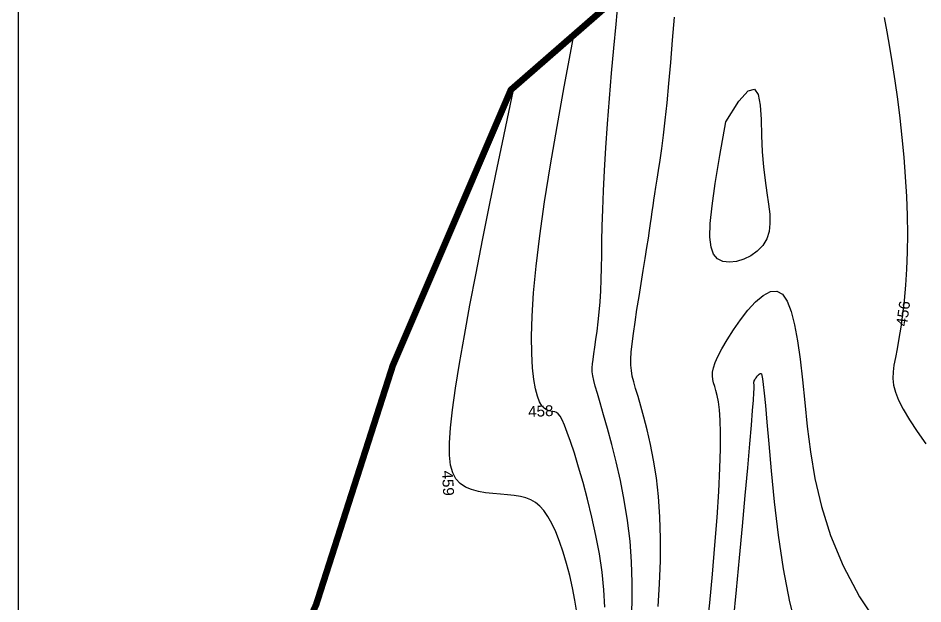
# Model space of a CAD drawing. Header units: metres. Extents: x 218545 to 227455, y 1543467 to 1556082.
# Drawn here: x 219000.1 to 219415.8, y 1550407.6 to 1550677 of the extents above; entities that cross this region are included whole.
import ezdxf

# ---------------------------------------------------------------- set-up
doc = ezdxf.new("R2010")
doc.units = ezdxf.units.M
doc.header["$MEASUREMENT"] = 0
for name, color, linetype in [('2 M CONTOUR', 33, 'Continuous'), ('GRID', 250, 'Continuous'), ('SATGE-2', 160, 'Continuous')]:
    doc.layers.add(name, color=color, linetype=linetype)
doc.layers.add('BO', color=7, linetype='Continuous', lineweight=30)
doc.styles.get("Standard").update_dxf_attribs({"font": 'arial.ttf'})

msp = doc.modelspace()

# ---------------------------------------------------------------- linework, layer by layer
at = {"layer": '2 M CONTOUR'}
for points in [[(219281.83306, 1550399.12532), (219282.22746, 1550408.14428), (219282.29422, 1550417.44965), (219281.99032, 1550426.93385), (219281.27277, 1550436.48932), (219280.12215, 1550446.00345), (219278.6134, 1550455.34363), (219276.84508, 1550464.37222), (219274.91571, 1550472.95159), (219272.92386, 1550480.94409), (219270.96804, 1550488.2121), (219269.14682, 1550494.61798), (219267.55872, 1550500.02409), (219266.2812, 1550504.35003), (219265.30737, 1550507.74435), (219264.60922, 1550510.41284), (219264.15878, 1550512.56126), (219263.92805, 1550514.39541), (219263.88904, 1550516.12107), (219264.01376, 1550517.94401), (219264.27422, 1550520.07003), (219264.64236, 1550522.66362), (219265.08984, 1550525.72418), (219265.58822, 1550529.20983), (219266.10909, 1550533.0787), (219266.62403, 1550537.28889), (219267.10462, 1550541.79854), (219267.52243, 1550546.56576), (219267.84905, 1550551.54866), (219268.06721, 1550556.73031), (219268.20425, 1550562.1935), (219268.29868, 1550568.04595), (219268.38901, 1550574.39539), (219268.51373, 1550581.34954), (219268.71136, 1550589.01615), (219269.02039, 1550597.50292), (219269.47932, 1550606.91759), (219270.11424, 1550617.30001), (219270.90145, 1550628.41847), (219271.80484, 1550639.97341), (219272.7883, 1550651.66524), (219273.81571, 1550663.1944), (219274.85096, 1550674.26129), (219275.85793, 1550684.56635)], [(219294.21568, 1550406.4447), (219294.88285, 1550416.9192), (219295.26791, 1550427.42569), (219295.33129, 1550437.74458), (219295.03347, 1550447.65626), (219294.35448, 1550456.97446), (219293.35275, 1550465.64618), (219292.10628, 1550473.65173), (219290.6931, 1550480.97146), (219289.19122, 1550487.58567), (219287.67864, 1550493.47471), (219286.23339, 1550498.61888), (219284.93348, 1550502.99852), (219283.84349, 1550506.63129), (219282.97422, 1550509.6842), (219282.32306, 1550512.36161), (219281.88738, 1550514.86788), (219281.66455, 1550517.40736), (219281.65196, 1550520.1844), (219281.84697, 1550523.40336), (219282.24696, 1550527.26859), (219282.84252, 1550531.91696), (219283.59713, 1550537.21544), (219284.46747, 1550542.9635), (219285.41025, 1550548.96062), (219286.38213, 1550555.00626), (219287.33983, 1550560.89992), (219288.24001, 1550566.44106), (219289.03939, 1550571.42915), (219289.7065, 1550575.71983), (219290.25736, 1550579.39325), (219290.71985, 1550582.58575), (219291.12182, 1550585.43363), (219291.49117, 1550588.07321), (219291.85575, 1550590.64081), (219292.24344, 1550593.27274), (219292.68211, 1550596.10533), (219293.19358, 1550599.26641), (219293.77542, 1550602.84993), (219294.41915, 1550606.94136), (219295.11626, 1550611.62617), (219295.85829, 1550616.98984), (219296.63675, 1550623.11784), (219297.44313, 1550630.09563), (219298.26897, 1550638.00869), (219299.10778, 1550646.89012), (219299.96113, 1550656.56349), (219300.8326, 1550666.80002), (219301.72574, 1550677.3709)], [(219398.05108, 1550677.22671), (219399.2477, 1550670.71956), (219400.47442, 1550663.66311), (219401.70484, 1550656.10764), (219402.91256, 1550648.10343), (219404.07145, 1550639.70796), (219405.15652, 1550631.00742), (219406.14306, 1550622.09521), (219407.00637, 1550613.06473), (219407.72173, 1550604.00937), (219408.26443, 1550595.02253), (219408.60978, 1550586.19758), (219408.73305, 1550577.62794), (219408.61968, 1550569.3982), (219408.29557, 1550561.55782), (219407.7968, 1550554.14749), (219407.1594, 1550547.20786), (219406.41943, 1550540.77962), (219405.61294, 1550534.90345), (219404.77598, 1550529.62), (219403.94461, 1550524.96996), (219403.16455, 1550520.95817), (219402.5202, 1550517.44608), (219402.10566, 1550514.25934), (219402.015, 1550511.22358), (219402.3423, 1550508.16442), (219403.18164, 1550504.90749), (219404.62711, 1550501.27844), (219406.77279, 1550497.10289), (219409.66775, 1550492.2684), (219413.181, 1550486.91024), (219417.13655, 1550481.22563)], [(219269.71435, 1550406.182), (219269.26092, 1550414.04814), (219268.42321, 1550422.22195), (219267.18021, 1550430.63745), (219265.59835, 1550439.14143), (219263.76593, 1550447.55886), (219261.77123, 1550455.71469), (219259.70255, 1550463.43391), (219257.64817, 1550470.54147), (219255.69639, 1550476.86234), (219253.93549, 1550482.2215), (219252.43133, 1550486.49591), (219251.16001, 1550489.77058), (219250.0752, 1550492.18249), (219249.13055, 1550493.86865), (219248.27973, 1550494.96606), (219247.47641, 1550495.61171), (219246.67424, 1550495.94262), (219245.82689, 1550496.09577), (219244.89983, 1550496.20641), (219243.90569, 1550496.4028), (219242.86891, 1550496.81144), (219241.81394, 1550497.55883), (219240.76521, 1550498.77147), (219239.74717, 1550500.57587), (219238.78424, 1550503.09851), (219237.90088, 1550506.46591), (219237.12768, 1550510.80034), (219236.51984, 1550516.20723), (219236.13875, 1550522.78778), (219236.04578, 1550530.64317), (219236.30229, 1550539.87462), (219236.96966, 1550550.58331), (219238.10926, 1550562.87045), (219239.78246, 1550576.83725), (219242.01898, 1550592.48824), (219244.72192, 1550609.44142), (219247.76275, 1550627.21812), (219251.01292, 1550645.33968), (219254.34387, 1550663.32743), (219255.46379, 1550669.25422)], [(219256.79134, 1550403.81102), (219255.96282, 1550409.39778), (219254.88774, 1550415.05466), (219253.60299, 1550420.67689), (219252.14549, 1550426.15972), (219250.55213, 1550431.39839), (219248.85983, 1550436.28814), (219247.10548, 1550440.72421), (219245.326, 1550444.60184), (219243.54552, 1550447.84472), (219241.73718, 1550450.4903), (219239.86132, 1550452.60449), (219237.87832, 1550454.25319), (219235.74853, 1550455.50231), (219233.43233, 1550456.41775), (219230.89006, 1550457.0654), (219228.0821, 1550457.51118), (219224.99209, 1550457.82341), (219221.69685, 1550458.08014), (219218.2965, 1550458.36184), (219214.89113, 1550458.74897), (219211.58086, 1550459.32202), (219208.46579, 1550460.16146), (219205.64602, 1550461.34775), (219203.22168, 1550462.96137), (219201.27539, 1550465.09418), (219199.81995, 1550467.88367), (219198.85066, 1550471.4787), (219198.36286, 1550476.02813), (219198.35185, 1550481.68085), (219198.81295, 1550488.58572), (219199.74149, 1550496.89162), (219201.13279, 1550506.7474), (219202.97096, 1550518.22497), (219205.19539, 1550531.08824), (219207.73425, 1550545.02419), (219210.51574, 1550559.71975), (219213.46804, 1550574.86187), (219216.51933, 1550590.13752), (219219.5978, 1550605.23363), (219222.63163, 1550619.83717), (219225.56354, 1550633.70464), (219228.39439, 1550646.87085)], [(219316.60406, 1550395.50947), (219317.89405, 1550408.15836), (219319.12647, 1550421.3362), (219320.25503, 1550434.57565), (219321.23348, 1550447.40936), (219322.01551, 1550459.36998), (219322.55488, 1550469.99016), (219322.82011, 1550478.91385), (219322.83905, 1550486.23016), (219322.65437, 1550492.13953), (219322.30873, 1550496.84235), (219321.8448, 1550500.53906), (219321.30525, 1550503.43005), (219320.73273, 1550505.71576), (219320.16991, 1550507.59659), (219319.66403, 1550509.25892), (219319.28062, 1550510.83288), (219319.08976, 1550512.43457), (219319.16157, 1550514.18008), (219319.56612, 1550516.18552), (219320.37353, 1550518.56697), (219321.65389, 1550521.44054), (219323.47728, 1550524.9223), (219325.87999, 1550529.05585), (219328.76298, 1550533.59463), (219331.99339, 1550538.21958), (219335.43835, 1550542.61166), (219338.96501, 1550546.4518), (219342.4405, 1550549.42093), (219345.73196, 1550551.20001), (219348.70654, 1550551.46996), (219351.26337, 1550549.98846), (219353.42961, 1550546.82012), (219355.2644, 1550542.10627), (219356.82691, 1550535.98826), (219358.17628, 1550528.60741), (219359.37166, 1550520.10507), (219360.47223, 1550510.62258), (219361.53711, 1550500.30127), (219362.66545, 1550489.26637), (219364.11621, 1550477.57865), (219366.18836, 1550465.28277), (219369.18085, 1550452.4234), (219373.39263, 1550439.04519), (219379.12266, 1550425.19282), (219386.66989, 1550410.91093), (219396.33327, 1550396.24419)], [(219328.80951, 1550400.02915), (219330.18811, 1550414.12663), (219331.58186, 1550428.78195), (219332.94113, 1550443.40388), (219334.21626, 1550457.40119), (219335.35762, 1550470.18268), (219336.31558, 1550481.1571), (219337.05373, 1550489.88129), (219337.58868, 1550496.50419), (219337.95028, 1550501.32278), (219338.16837, 1550504.63405), (219338.2728, 1550506.73499), (219338.29343, 1550507.92257), (219338.26009, 1550508.49379), (219338.20264, 1550508.74564), (219338.14723, 1550508.92771), (219338.10524, 1550509.1001), (219338.08433, 1550509.27553), (219338.0922, 1550509.46671), (219338.13651, 1550509.68637), (219338.22494, 1550509.9472), (219338.36518, 1550510.26194), (219338.56489, 1550510.64329), (219338.82806, 1550511.09603), (219339.14382, 1550511.59315), (219339.49764, 1550512.09971), (219339.87496, 1550512.58077), (219340.26123, 1550513.00137), (219340.6419, 1550513.32658), (219341.0024, 1550513.52143), (219341.3282, 1550513.551), (219341.61275, 1550513.33643), (219341.88153, 1550512.62327), (219342.16804, 1550511.11315), (219342.50578, 1550508.50774), (219342.92823, 1550504.50866), (219343.46889, 1550498.81757), (219344.16126, 1550491.13611), (219345.03884, 1550481.16593), (219346.14442, 1550468.78464), (219347.55807, 1550454.57381), (219349.36918, 1550439.29095), (219351.66712, 1550423.69361), (219354.54126, 1550408.5393), (219358.08099, 1550394.58558)]]:
    msp.add_lwpolyline(points, dxfattribs=at)
at = {"layer": '2 M CONTOUR', "flags": 128}
msp.add_lwpolyline([(219325.27313, 1550629.25306), (219331.25679, 1550638.74668), (219335.53633, 1550643.48429), (219338.40748, 1550644.24263), (219340.16597, 1550641.79846), (219341.10754, 1550636.92853), (219341.52791, 1550630.40958), (219341.72282, 1550623.01835), (219341.98801, 1550615.53161), (219342.54487, 1550608.58948), (219343.31757, 1550602.28565), (219344.15591, 1550596.5772), (219344.90972, 1550591.42122), (219345.42883, 1550586.77478), (219345.56304, 1550582.59496), (219345.1622, 1550578.83883), (219344.07611, 1550575.46348), (219342.21087, 1550572.44413), (219339.69765, 1550569.82856), (219336.72387, 1550567.68269), (219333.47696, 1550566.07246), (219330.14436, 1550565.06378), (219326.9135, 1550564.72259), (219323.97181, 1550565.1148), (219321.50672, 1550566.30635), (219319.67409, 1550568.39583), (219318.50353, 1550571.61252), (219317.99306, 1550576.21836), (219318.14071, 1550582.4753), (219318.94452, 1550590.64529), (219320.4025, 1550600.99029), (219322.5127, 1550613.77223), (219325.27313, 1550629.25306)], dxfattribs=at)
at = {"layer": 'BO', "ltscale": 100, "const_width": 3, "elevation": -1469.86579}
msp.add_lwpolyline([(220503.80733, 1549512.44697), (219515.87829, 1550118.20739), (219510.10794, 1550115.06758), (219410.37343, 1550163.23258), (219349.80343, 1550151.84687), (219303.85905, 1550163.26435), (219282.60865, 1550166.18515), (219201.95605, 1550207.04686), (219155.4055, 1550164.5262), (219077.22276, 1550134.18077), (219071.95965, 1550219.67516), (219076.75268, 1550255.12547), (219102.48814, 1550330.30178), (219137.06082, 1550407.27519), (219172.29238, 1550517.26572), (219226.52368, 1550643.99254), (219281.27895, 1550691.76081), (219275.63134, 1550781.70462), (219272.64674, 1550804.0849)], dxfattribs=at)
at = {"layer": 'GRID', "linetype": 'Continuous'}
msp.add_line((219000.13969, 1555700.13632, -1469.86579), (219000.13969, 1546700.13632, -1469.86579), dxfattribs=at)
at = {"layer": 'SATGE-2', "lineweight": 40, "elevation": -1469.86579}
msp.add_lwpolyline([(220505.65723, 1549511.31268), (219515.87829, 1550118.20739), (219510.10794, 1550115.06758), (219410.37343, 1550163.23258), (219349.80343, 1550151.84687), (219303.85905, 1550163.26435), (219282.60865, 1550166.18515), (219201.95605, 1550207.04686), (219155.4055, 1550164.5262), (219077.22276, 1550134.18077), (219071.95965, 1550219.67516), (219076.75268, 1550255.12547), (219102.48814, 1550330.30178), (219137.06082, 1550407.27519), (219172.29238, 1550517.26572), (219226.52368, 1550643.99254), (219281.27895, 1550691.76081), (219275.63134, 1550781.70462), (219272.64674, 1550804.0849), (221454.72196, 1550800.13349)], dxfattribs=at)
msp.add_lwpolyline([(220505.65723, 1549511.31268), (219515.87829, 1550118.20739), (219510.10794, 1550115.06758), (219410.37343, 1550163.23258), (219349.80343, 1550151.84687), (219303.85905, 1550163.26435), (219282.60865, 1550166.18515), (219201.95605, 1550207.04686), (219155.4055, 1550164.5262), (219077.22276, 1550134.18077), (219071.95965, 1550219.67516), (219076.75268, 1550255.12547), (219102.48814, 1550330.30178), (219137.06082, 1550407.27519), (219172.29238, 1550517.26572), (219226.52368, 1550643.99254), (219281.27895, 1550691.76081), (219275.63134, 1550781.70462), (219272.64674, 1550804.0849), (221454.72196, 1550800.13349)], dxfattribs=at)

# ---------------------------------------------------------------- texts
at = {"layer": '2 M CONTOUR', "char_height": 5, "attachment_point": 5}
for s, insert, rotation in [('{456}', (219406.77123, 1550541.12192, -1013.86579), 82.0235445), ('{458}', (219240.25839, 1550496.2529, -1011.86579), 2.4286615), ('{459}', (219197.63216, 1550463.13679, -1010.86579), 273.1110632)]:
    msp.add_mtext(s, dxfattribs=dict(at, insert=insert, rotation=rotation))

doc.saveas('drawing.dxf')
